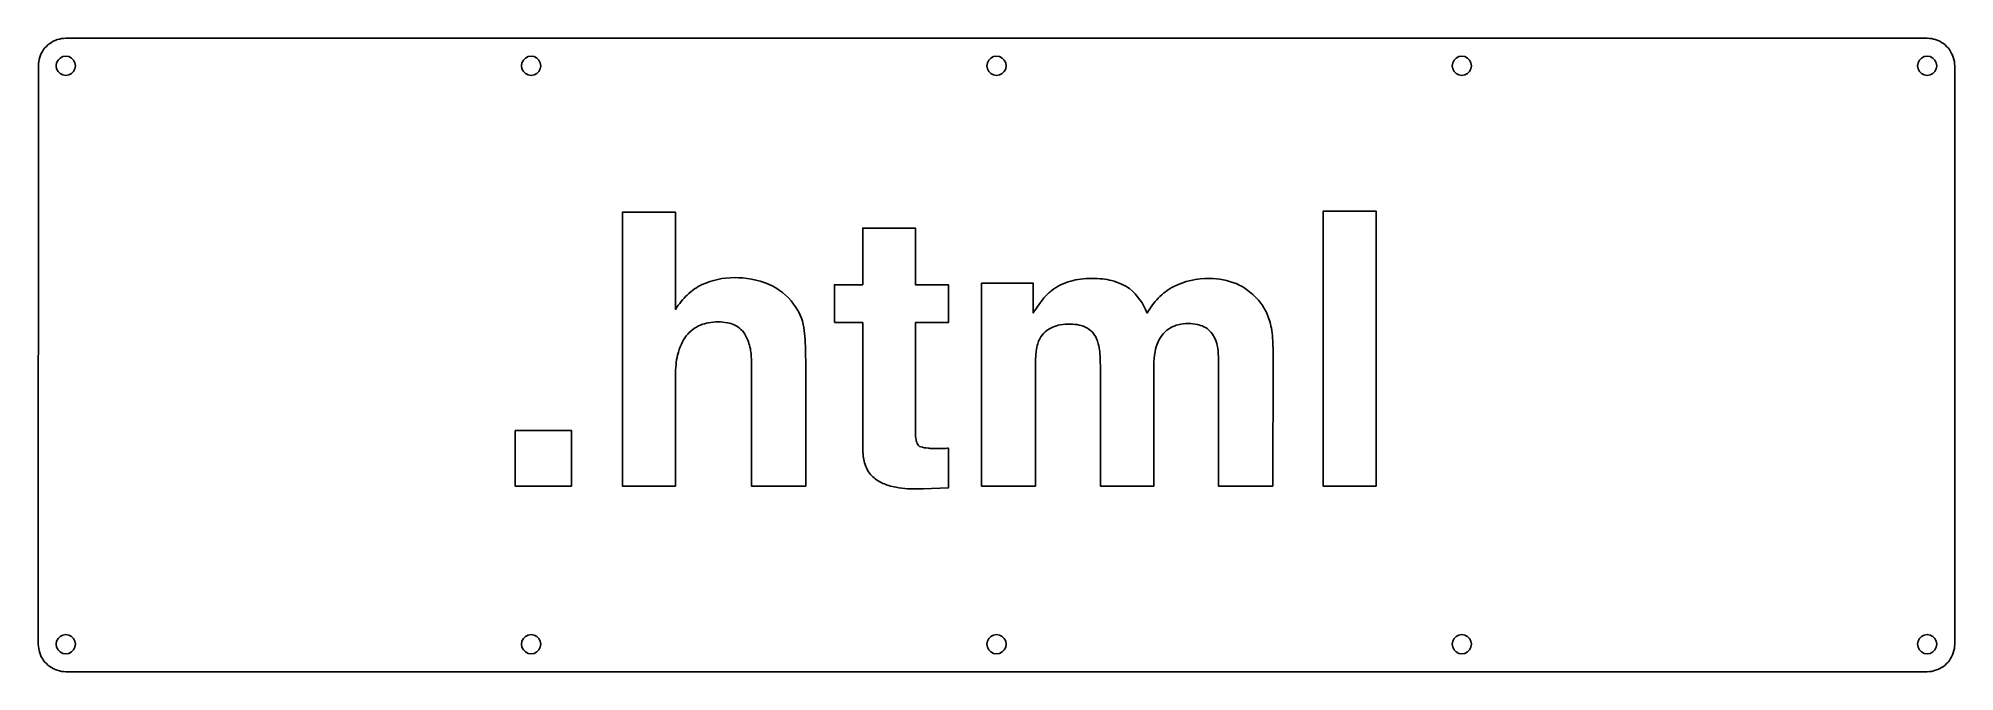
# Model space of a CAD drawing. Extents: x 0 to 349, y 0 to 115.
import ezdxf

# ---------------------------------------------------------------- set-up
doc = ezdxf.new("R2010")
doc.units = 0
doc.layers.get('0').update_dxf_attribs({"linetype": 'CONTINUOUS'})

msp = doc.modelspace()

# ---------------------------------------------------------------- linework, layer by layer
at = {"color": 0}
for p, q in [((3.18, 114.96), (3.55, 115.1)), ((3.55, 115.1), (3.93, 115.2)), ((3.93, 115.2), (4.31, 115.28)), ((4.31, 115.28), (4.7, 115.33)), ((4.7, 115.33), (5.09, 115.34)), ((5.09, 115.34), (343.71, 115.34)), ((343.71, 115.34), (344.1, 115.33)), ((344.1, 115.33), (344.49, 115.28)), ((344.49, 115.28), (344.88, 115.2)), ((344.88, 115.2), (345.25, 115.1)), ((345.25, 115.1), (345.62, 114.96)), ((0.23, 111.51), (0.34, 111.89)), ((0.34, 111.89), (0.48, 112.26)), ((0.48, 112.26), (0.64, 112.61)), ((0.64, 112.61), (0.83, 112.95)), ((0.83, 112.95), (1.05, 113.28)), ((1.05, 113.28), (1.29, 113.59)), ((1.29, 113.59), (1.56, 113.88)), ((1.56, 113.88), (1.85, 114.15)), ((1.85, 114.15), (2.16, 114.39)), ((2.16, 114.39), (2.48, 114.61)), ((2.48, 114.61), (2.82, 114.8)), ((2.82, 114.8), (3.18, 114.96)), ((4.07, 111.76), (3.68, 111.37)), ((4.55, 112.01), (4.07, 111.76)), ((5.09, 112.09), (4.55, 112.01)), ((5.63, 112.01), (5.09, 112.09)), ((6.12, 111.76), (5.63, 112.01)), ((6.51, 111.37), (6.12, 111.76)), ((88.72, 111.76), (88.33, 111.37)), ((89.21, 112.01), (88.72, 111.76)), ((89.75, 112.09), (89.21, 112.01)), ((90.29, 112.01), (89.75, 112.09)), ((90.78, 111.76), (90.29, 112.01)), ((91.16, 111.37), (90.78, 111.76)), ((173.37, 111.76), (172.99, 111.37)), ((173.86, 112.01), (173.37, 111.76)), ((174.4, 112.09), (173.86, 112.01)), ((174.94, 112.01), (174.4, 112.09)), ((175.43, 111.76), (174.94, 112.01)), ((175.82, 111.37), (175.43, 111.76)), ((258.02, 111.76), (257.64, 111.37)), ((258.51, 112.01), (258.02, 111.76)), ((259.06, 112.09), (258.51, 112.01)), ((259.6, 112.01), (259.06, 112.09)), ((260.08, 111.76), (259.6, 112.01)), ((260.47, 111.37), (260.08, 111.76)), ((342.68, 111.76), (342.29, 111.37)), ((343.17, 112.01), (342.68, 111.76)), ((343.71, 112.09), (343.17, 112.01)), ((344.25, 112.01), (343.71, 112.09)), ((344.74, 111.76), (344.25, 112.01)), ((345.12, 111.37), (344.74, 111.76)), ((345.62, 114.96), (345.98, 114.8)), ((345.98, 114.8), (346.32, 114.61)), ((346.32, 114.61), (346.65, 114.39)), ((346.65, 114.39), (346.95, 114.15)), ((346.95, 114.15), (347.24, 113.88)), ((347.24, 113.88), (347.51, 113.59)), ((347.51, 113.59), (347.75, 113.28)), ((347.75, 113.28), (347.97, 112.95)), ((347.97, 112.95), (348.16, 112.61)), ((348.16, 112.61), (348.33, 112.26)), ((348.33, 112.26), (348.46, 111.89)), ((348.46, 111.89), (348.57, 111.51)), ((0.09, 5.09), (0.1, 110.34)), ((0.1, 110.34), (0.11, 110.73)), ((0.11, 110.73), (0.16, 111.12)), ((0.16, 111.12), (0.23, 111.51)), ((3.43, 110.88), (3.34, 110.34)), ((3.34, 110.34), (3.43, 109.8)), ((3.68, 111.37), (3.43, 110.88)), ((3.43, 109.8), (3.68, 109.32)), ((3.68, 109.32), (4.07, 108.93)), ((4.07, 108.93), (4.55, 108.68)), ((4.55, 108.68), (5.09, 108.59)), ((5.09, 108.59), (5.63, 108.68)), ((5.63, 108.68), (6.12, 108.93)), ((6.12, 108.93), (6.51, 109.32)), ((6.76, 110.88), (6.51, 111.37)), ((6.51, 109.32), (6.76, 109.8)), ((6.84, 110.34), (6.76, 110.88)), ((6.76, 109.8), (6.84, 110.34)), ((88.08, 110.88), (88, 110.34)), ((88, 110.34), (88.08, 109.8)), ((88.33, 111.37), (88.08, 110.88)), ((88.08, 109.8), (88.33, 109.32)), ((88.33, 109.32), (88.72, 108.93)), ((88.72, 108.93), (89.21, 108.68)), ((89.21, 108.68), (89.75, 108.59)), ((89.75, 108.59), (90.29, 108.68)), ((90.29, 108.68), (90.78, 108.93)), ((90.78, 108.93), (91.16, 109.32)), ((91.41, 110.88), (91.16, 111.37)), ((91.16, 109.32), (91.41, 109.8)), ((91.5, 110.34), (91.41, 110.88)), ((91.41, 109.8), (91.5, 110.34)), ((172.74, 110.88), (172.65, 110.34)), ((172.65, 110.34), (172.74, 109.8)), ((172.99, 111.37), (172.74, 110.88)), ((172.74, 109.8), (172.99, 109.32)), ((172.99, 109.32), (173.37, 108.93)), ((173.37, 108.93), (173.86, 108.68)), ((173.86, 108.68), (174.4, 108.59)), ((174.4, 108.59), (174.94, 108.68)), ((174.94, 108.68), (175.43, 108.93)), ((175.43, 108.93), (175.82, 109.32)), ((176.07, 110.88), (175.82, 111.37)), ((175.82, 109.32), (176.07, 109.8)), ((176.15, 110.34), (176.07, 110.88)), ((176.07, 109.8), (176.15, 110.34)), ((257.39, 110.88), (257.3, 110.34)), ((257.3, 110.34), (257.39, 109.8)), ((257.64, 111.37), (257.39, 110.88)), ((257.39, 109.8), (257.64, 109.32)), ((257.64, 109.32), (258.02, 108.93)), ((258.02, 108.93), (258.51, 108.68)), ((258.51, 108.68), (259.06, 108.59)), ((259.06, 108.59), (259.6, 108.68)), ((259.6, 108.68), (260.08, 108.93)), ((260.08, 108.93), (260.47, 109.32)), ((260.72, 110.88), (260.47, 111.37)), ((260.47, 109.32), (260.72, 109.8)), ((260.81, 110.34), (260.72, 110.88)), ((260.72, 109.8), (260.81, 110.34)), ((342.04, 110.88), (341.96, 110.34)), ((341.96, 110.34), (342.04, 109.8)), ((342.29, 111.37), (342.04, 110.88)), ((342.04, 109.8), (342.29, 109.32)), ((342.29, 109.32), (342.68, 108.93)), ((342.68, 108.93), (343.17, 108.68)), ((343.17, 108.68), (343.71, 108.59)), ((343.71, 108.59), (344.25, 108.68)), ((344.25, 108.68), (344.74, 108.93)), ((344.74, 108.93), (345.12, 109.32)), ((345.37, 110.88), (345.12, 111.37)), ((345.12, 109.32), (345.37, 109.8)), ((345.46, 110.34), (345.37, 110.88)), ((345.37, 109.8), (345.46, 110.34)), ((348.57, 111.51), (348.65, 111.12)), ((348.65, 111.12), (348.69, 110.73)), ((348.69, 110.73), (348.71, 110.34)), ((348.71, 110.34), (348.71, 5.09)), ((0.11, 4.7), (0.09, 5.09)), ((0.16, 4.31), (0.11, 4.7)), ((0.23, 3.92), (0.16, 4.31)), ((0.34, 3.55), (0.23, 3.92)), ((0.48, 3.18), (0.34, 3.55)), ((3.43, 5.63), (3.34, 5.09)), ((3.34, 5.09), (3.43, 4.55)), ((3.68, 6.12), (3.43, 5.63)), ((3.43, 4.55), (3.68, 4.06)), ((4.07, 6.51), (3.68, 6.12)), ((3.68, 4.06), (4.07, 3.68)), ((4.55, 6.76), (4.07, 6.51)), ((4.07, 3.68), (4.55, 3.43)), ((5.09, 6.84), (4.55, 6.76)), ((5.63, 6.76), (5.09, 6.84)), ((6.12, 6.51), (5.63, 6.76)), ((5.63, 3.43), (6.12, 3.68)), ((6.51, 6.12), (6.12, 6.51)), ((6.12, 3.68), (6.51, 4.06)), ((6.76, 5.63), (6.51, 6.12)), ((6.51, 4.06), (6.76, 4.55)), ((6.84, 5.09), (6.76, 5.63)), ((6.76, 4.55), (6.84, 5.09)), ((88.08, 5.63), (88, 5.09)), ((88, 5.09), (88.08, 4.55)), ((88.33, 6.12), (88.08, 5.63)), ((88.08, 4.55), (88.33, 4.06)), ((88.72, 6.51), (88.33, 6.12)), ((88.33, 4.06), (88.72, 3.68)), ((89.21, 6.76), (88.72, 6.51)), ((88.72, 3.68), (89.21, 3.43)), ((89.75, 6.84), (89.21, 6.76)), ((90.29, 6.76), (89.75, 6.84)), ((90.78, 6.51), (90.29, 6.76)), ((90.29, 3.43), (90.78, 3.68)), ((91.16, 6.12), (90.78, 6.51)), ((90.78, 3.68), (91.16, 4.06)), ((91.41, 5.63), (91.16, 6.12)), ((91.16, 4.06), (91.41, 4.55)), ((91.5, 5.09), (91.41, 5.63)), ((91.41, 4.55), (91.5, 5.09)), ((172.74, 5.63), (172.65, 5.09)), ((172.65, 5.09), (172.74, 4.55)), ((172.99, 6.12), (172.74, 5.63)), ((172.74, 4.55), (172.99, 4.06)), ((173.37, 6.51), (172.99, 6.12)), ((172.99, 4.06), (173.37, 3.68)), ((173.86, 6.76), (173.37, 6.51)), ((173.37, 3.68), (173.86, 3.43)), ((174.4, 6.84), (173.86, 6.76)), ((174.94, 6.76), (174.4, 6.84)), ((175.43, 6.51), (174.94, 6.76)), ((174.94, 3.43), (175.43, 3.68)), ((175.82, 6.12), (175.43, 6.51)), ((175.43, 3.68), (175.82, 4.06)), ((176.07, 5.63), (175.82, 6.12)), ((175.82, 4.06), (176.07, 4.55)), ((176.15, 5.09), (176.07, 5.63)), ((176.07, 4.55), (176.15, 5.09)), ((257.39, 5.63), (257.3, 5.09)), ((257.3, 5.09), (257.39, 4.55)), ((257.64, 6.12), (257.39, 5.63)), ((257.39, 4.55), (257.64, 4.06)), ((258.02, 6.51), (257.64, 6.12)), ((257.64, 4.06), (258.02, 3.68)), ((258.51, 6.76), (258.02, 6.51)), ((258.02, 3.68), (258.51, 3.43)), ((259.06, 6.84), (258.51, 6.76)), ((259.6, 6.76), (259.06, 6.84)), ((260.08, 6.51), (259.6, 6.76)), ((259.6, 3.43), (260.08, 3.68)), ((260.47, 6.12), (260.08, 6.51)), ((260.08, 3.68), (260.47, 4.06)), ((260.72, 5.63), (260.47, 6.12)), ((260.47, 4.06), (260.72, 4.55)), ((260.81, 5.09), (260.72, 5.63)), ((260.72, 4.55), (260.81, 5.09)), ((342.04, 5.63), (341.96, 5.09)), ((341.96, 5.09), (342.04, 4.55)), ((342.29, 6.12), (342.04, 5.63)), ((342.04, 4.55), (342.29, 4.06)), ((342.68, 6.51), (342.29, 6.12)), ((342.29, 4.06), (342.68, 3.68)), ((343.17, 6.76), (342.68, 6.51)), ((342.68, 3.68), (343.17, 3.43)), ((343.71, 6.84), (343.17, 6.76)), ((344.25, 6.76), (343.71, 6.84)), ((344.74, 6.51), (344.25, 6.76)), ((344.25, 3.43), (344.74, 3.68)), ((345.12, 6.12), (344.74, 6.51)), ((344.74, 3.68), (345.12, 4.06)), ((345.37, 5.63), (345.12, 6.12)), ((345.12, 4.06), (345.37, 4.55)), ((345.46, 5.09), (345.37, 5.63)), ((345.37, 4.55), (345.46, 5.09)), ((348.46, 3.55), (348.33, 3.18)), ((348.57, 3.92), (348.46, 3.55)), ((348.65, 4.31), (348.57, 3.92)), ((348.69, 4.7), (348.65, 4.31)), ((348.71, 5.09), (348.69, 4.7)), ((0.64, 2.82), (0.48, 3.18)), ((0.83, 2.48), (0.64, 2.82)), ((1.05, 2.15), (0.83, 2.48)), ((1.29, 1.84), (1.05, 2.15)), ((1.56, 1.56), (1.29, 1.84)), ((1.85, 1.29), (1.56, 1.56)), ((2.16, 1.05), (1.85, 1.29)), ((2.48, 0.83), (2.16, 1.05)), ((2.82, 0.64), (2.48, 0.83)), ((3.18, 0.47), (2.82, 0.64)), ((3.55, 0.34), (3.18, 0.47)), ((3.93, 0.23), (3.55, 0.34)), ((4.31, 0.15), (3.93, 0.23)), ((4.7, 0.11), (4.31, 0.15)), ((4.55, 3.43), (5.09, 3.34)), ((5.09, 0.09), (4.7, 0.11)), ((5.09, 3.34), (5.63, 3.43)), ((343.71, 0.09), (5.09, 0.09)), ((89.21, 3.43), (89.75, 3.34)), ((89.75, 3.34), (90.29, 3.43)), ((173.86, 3.43), (174.4, 3.34)), ((174.4, 3.34), (174.94, 3.43)), ((258.51, 3.43), (259.06, 3.34)), ((259.06, 3.34), (259.6, 3.43)), ((343.17, 3.43), (343.71, 3.34)), ((343.71, 3.34), (344.25, 3.43)), ((344.1, 0.11), (343.71, 0.09)), ((344.49, 0.15), (344.1, 0.11)), ((344.88, 0.23), (344.49, 0.15)), ((345.25, 0.34), (344.88, 0.23)), ((345.62, 0.47), (345.25, 0.34)), ((345.98, 0.64), (345.62, 0.47)), ((346.32, 0.83), (345.98, 0.64)), ((346.65, 1.05), (346.32, 0.83)), ((346.95, 1.29), (346.65, 1.05)), ((347.24, 1.56), (346.95, 1.29)), ((347.51, 1.84), (347.24, 1.56)), ((347.75, 2.15), (347.51, 1.84)), ((347.97, 2.48), (347.75, 2.15)), ((348.16, 2.82), (347.97, 2.48)), ((348.33, 3.18), (348.16, 2.82))]:
    msp.add_line(p, q, dxfattribs=at)
at = {"flags": 128}
for points in [[(126.68, 71.79, -0.101394), (132.9, 70.6, -0.137038), (137.5, 66.97, -0.122291), (139.36, 62.72, -0.026592), (139.58, 60.52, -0.011868), (139.7, 55.58), (139.7, 33.87), (129.83, 33.87), (129.83, 56.36, 0.021192), (129.77, 57.71, 0.02528), (129.62, 58.83, 0.036576), (129.27, 60.14, 0.04378), (128.81, 61.17, 0.083007), (127.92, 62.37, 0.084145), (126.7, 63.2, 0.06074), (125.47, 63.59, 0.046773), (123.79, 63.75, 0.044428), (122, 63.59, 0.053441), (120.56, 63.17, 0.065611), (119.15, 62.36, 0.064681), (117.97, 61.19, 0.05819), (117.07, 59.69, 0.048569), (116.39, 57.71, 0.032063), (116.1, 56, 0.0261), (115.99, 53.88), (115.99, 33.87), (106.36, 33.87), (106.36, 83.7), (115.99, 83.7), (115.99, 66.02, -0.026676), (117.05, 67.47, -0.030766), (118.11, 68.62, -0.039536), (119.47, 69.73, -0.043419), (120.86, 70.52, -0.109512)], [(144.92, 63.61), (144.92, 70.5), (150.08, 70.5), (150.08, 80.81), (159.64, 80.81), (159.64, 70.5), (165.65, 70.5), (165.65, 63.61), (159.64, 63.61), (159.64, 44.08, 0.013923), (159.67, 43.22, 0.019288), (159.72, 42.61, 0.053927), (159.96, 41.64, 0.113482), (160.22, 41.24, 0.124046), (160.64, 41, 0.045413), (161.94, 40.76, 0.013894), (162.69, 40.71, 0.009928), (163.75, 40.68, 0.008599), (164.68, 40.7, 0.009209), (165.65, 40.75), (165.65, 33.53), (161.07, 33.36, -0.023559), (158.23, 33.39, -0.031498), (156.12, 33.65, -0.02567), (154.8, 33.97, -0.031038), (153.75, 34.36, -0.045181), (152.58, 35, -0.053141), (151.71, 35.73, -0.069136), (150.96, 36.74, -0.058134), (150.4, 38.12, -0.037157), (150.17, 39.32, -0.029547), (150.08, 40.85), (150.08, 63.61)], [(213.17, 71.65, -0.096252), (217.98, 70.7, -0.069288), (220.15, 69.47, -0.057611), (222.29, 67.38, -0.065621), (223.56, 65.31, -0.056676), (224.4, 62.63, -0.029464), (224.62, 60.76, -0.015509), (224.73, 57.17), (224.67, 33.87), (214.76, 33.87), (214.76, 57.41, 0.048443), (214.56, 59.46, 0.067609), (214.08, 60.87, 0.078369), (213.23, 62.06, 0.083147), (212.11, 62.87, 0.064917), (210.93, 63.28, 0.05084), (209.33, 63.45, 0.05832), (207.45, 63.22, 0.07263), (206.03, 62.66, 0.082273), (204.79, 61.65, 0.072363), (203.81, 60.12, 0.058686), (203.25, 58.31, 0.045523), (203.03, 55.88), (203.03, 33.87), (193.29, 33.87), (193.29, 55.88, 0.012101), (193.26, 57.25, 0.015575), (193.17, 58.31, 0.030795), (192.92, 59.77, 0.048235), (192.61, 60.66, 0.081289), (191.78, 61.91, 0.086803), (190.66, 62.75, 0.066723), (189.46, 63.17, 0.051529), (187.83, 63.34, 0.042634), (185.99, 63.19, 0.056189), (184.64, 62.79, 0.084397), (183.24, 61.91, 0.087827), (182.27, 60.66, 0.048577), (181.91, 59.76, 0.034563), (181.63, 58.44, 0.019521), (181.53, 57.41, 0.015518), (181.49, 56.12), (181.49, 33.87), (171.68, 33.87), (171.68, 70.77), (181.08, 70.77), (181.08, 65.38, -0.033292), (183.04, 68.11, -0.056686), (184.47, 69.48, -0.050422), (186.05, 70.47, -0.046687), (187.93, 71.18, -0.036217), (189.68, 71.53, -0.030991), (191.76, 71.65, -0.027857), (193.71, 71.55, -0.032919), (195.34, 71.25, -0.044505), (197.14, 70.63, -0.049872), (198.62, 69.79, -0.128059), (201.8, 65.34, -0.028128), (202.79, 66.84, -0.031476), (203.83, 68.07, -0.037471), (205.13, 69.23, -0.039459), (206.52, 70.13, -0.12024)]]:
    msp.add_lwpolyline(points, format="xyb", close=True, dxfattribs=at)
for points in [[(243.49, 33.87), (233.82, 33.87), (233.82, 83.87), (243.49, 83.87)], [(86.82, 43.97), (97.1, 43.97), (97.1, 33.87), (86.82, 33.87)]]:
    msp.add_lwpolyline(points, close=True, dxfattribs=at)

doc.saveas('drawing.dxf')
